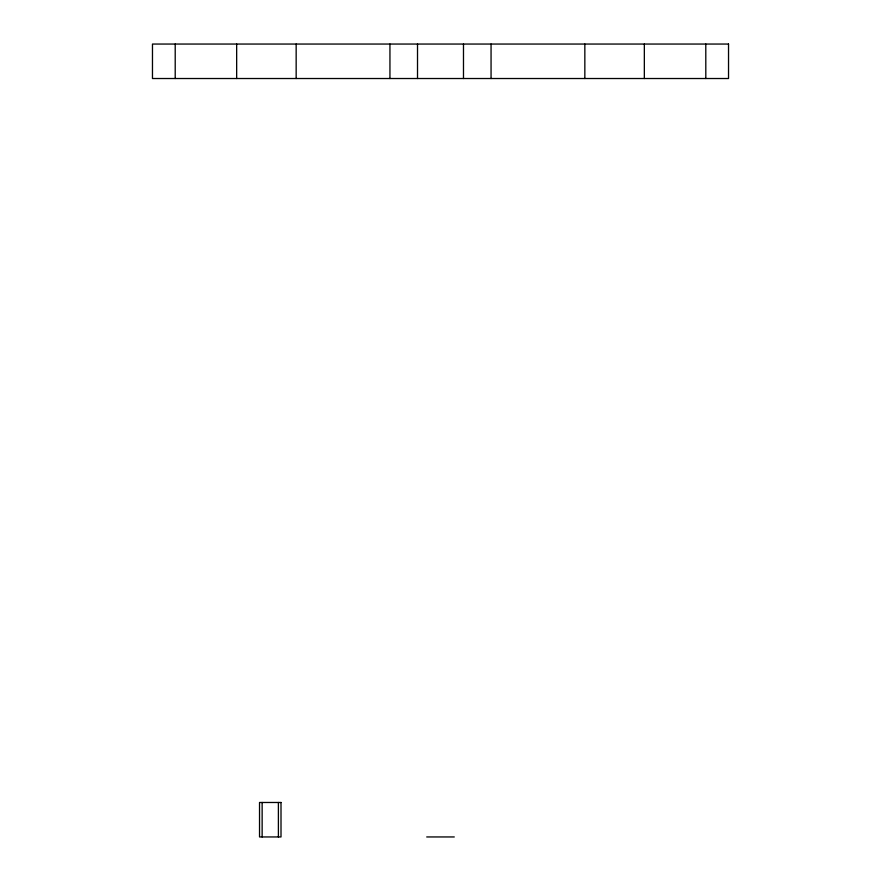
<?xml version="1.0" encoding="UTF-8"?>
<svg xmlns="http://www.w3.org/2000/svg" width="881" height="881" viewBox="0 0 881 881"><rect width="100%" height="100%" fill="white"/><g stroke="black" fill="none" stroke-linecap="round" stroke-linejoin="round"><path stroke-width="1.32" d="M705.791 44.05L705.813 78.519M236.659 78.519L236.659 44.05M426.712 836.95L454.288 836.95M644.341 44.05L644.341 78.519M584.841 44.05L584.841 78.519M491.058 44.05L491.058 78.519M463.483 44.05L463.483 78.519M417.517 44.05L417.517 78.519M389.942 44.05L389.942 78.519M296.159 44.05L296.159 78.519M278.396 802.481L278.396 836.95M262.142 802.481L262.142 836.95M175.209 44.05L175.209 78.519M728.532 44.05L728.532 78.519L152.468 78.519L152.479 44.05L728.532 44.05M281.006 802.481L259.532 802.481L259.532 836.95L281.006 836.95L281.006 802.481"/></g></svg>
